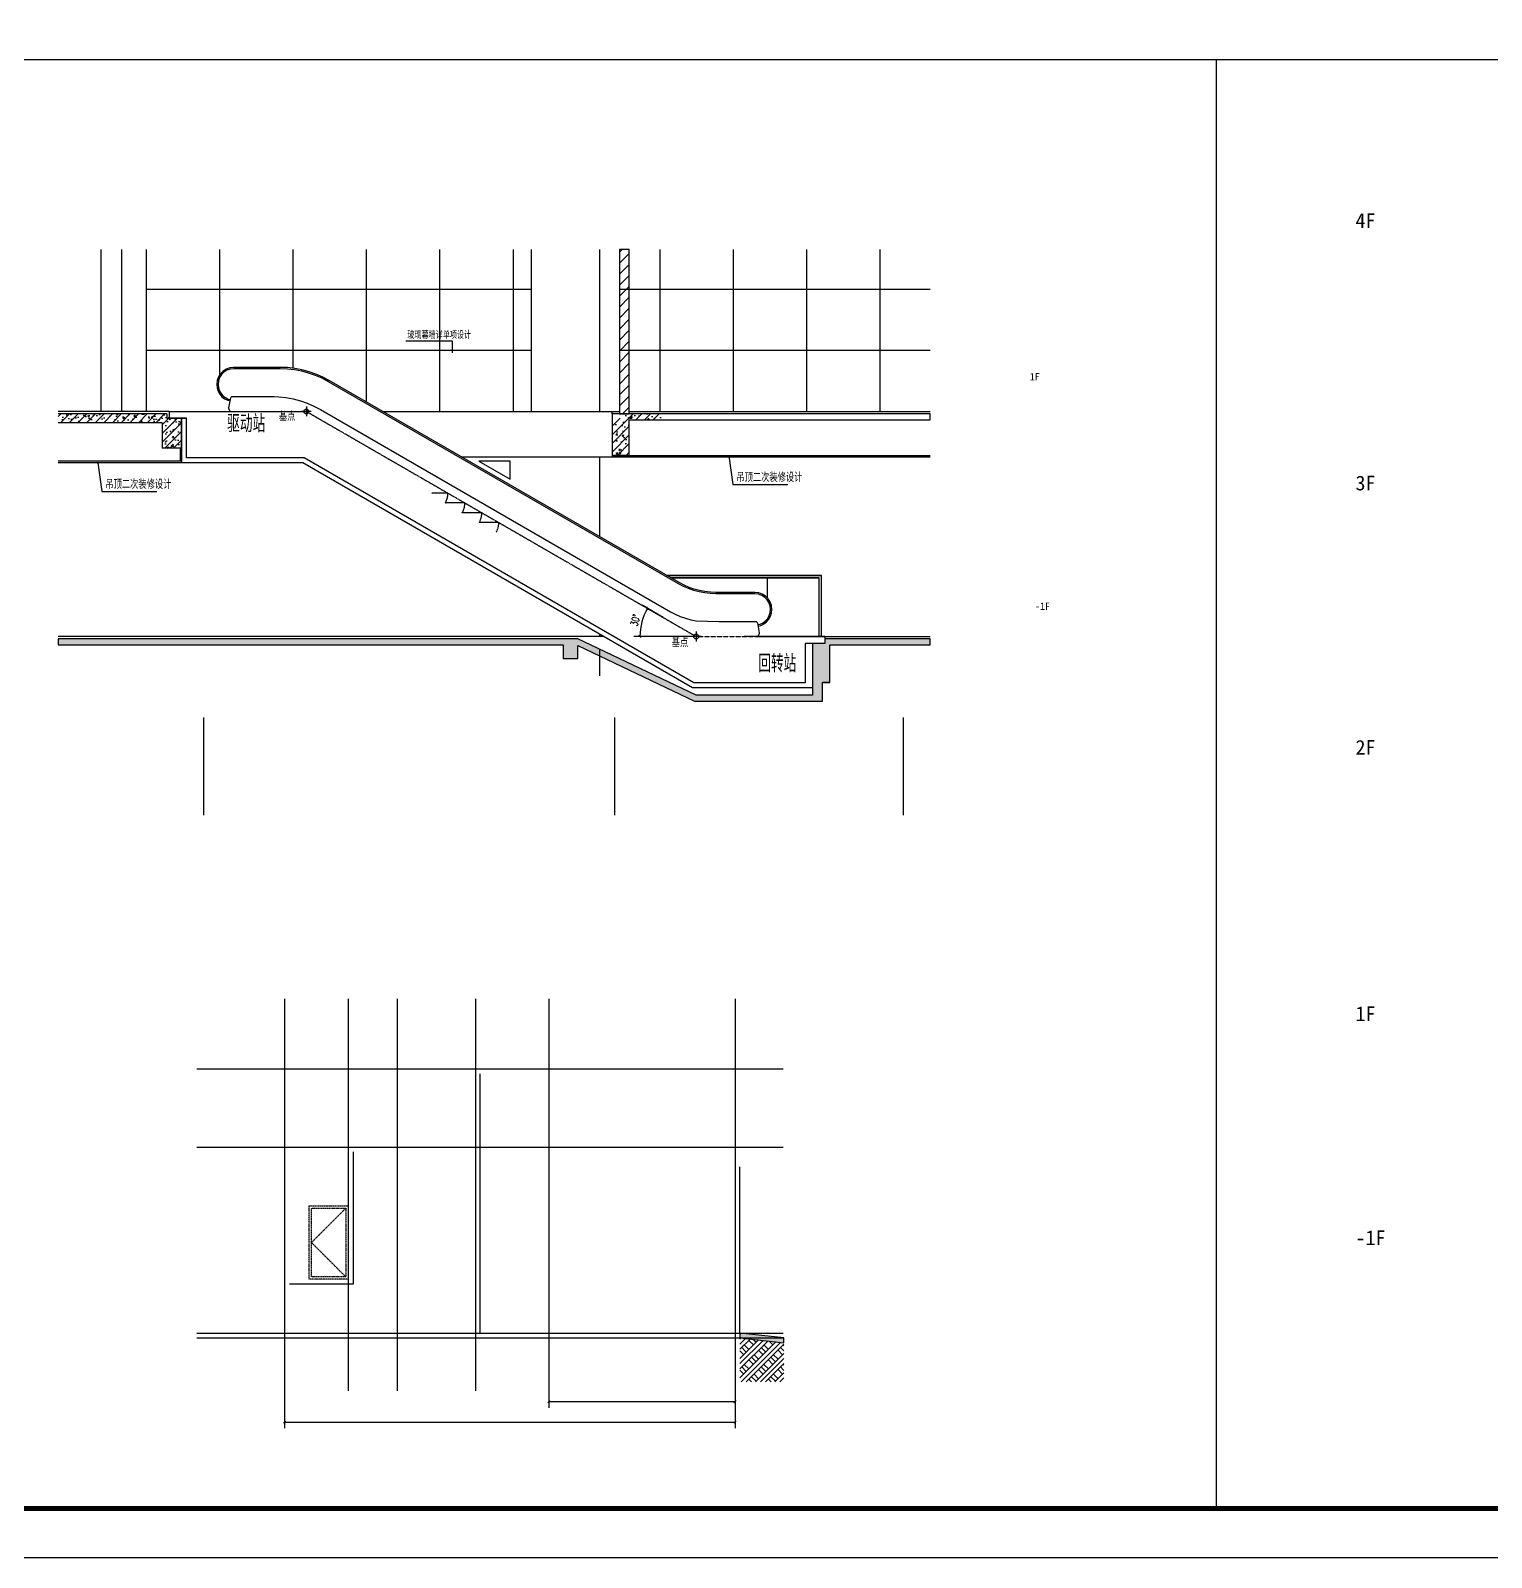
# Model space of a CAD drawing. Extents: x -737978 to 768813, y -372247 to 1140308.
# Drawn here: x -33395 to -3534, y -268610 to -237404 of the extents above; entities that cross this region are included whole.
import ezdxf

# ---------------------------------------------------------------- set-up
doc = ezdxf.new("R2010")
doc.units = 0
doc.header["$LTSCALE"] = 10
doc.header["$MEASUREMENT"] = 0
for name, pattern in [('DASH', [0.35, 0.25, -0.1]), ('DASHED2', [0.375, 0.25, -0.125]), ('DOTE', [2.42, 2, -0.2, 0.02, -0.2]), ('HIDDEN2', [4.7625, 3.175, -1.5875])]:
    doc.linetypes.add(name, pattern=pattern)
doc.layers.get('0').update_dxf_attribs({"linetype": 'CONTINUOUS'})
doc.layers.get('Defpoints').update_dxf_attribs({"linetype": 'CONTINUOUS'})
for name, color, linetype in [('$0$$0$ANNO-TEXT', 33, 'CONTINUOUS'), ('$1$G-GRID-DIMS', 123, 'CONTINUOUS'), ('A-HRAL', 104, 'CONTINUOUS'), ('A-OVER', 23, 'CONTINUOUS'), ('A-STRS', 2, 'CONTINUOUS'), ('A-SURF', 6, 'CONTINUOUS'), ('A-WALL', 41, 'CONTINUOUS'), ('AXIS', 3, 'CONTINUOUS'), ('C-B', 7, 'CONTINUOUS'), ('DIM_LEAD', 3, 'CONTINUOUS'), ('DOTE', 1, 'DOTE'), ('G-ANNO-DIMS', 3, 'CONTINUOUS'), ('G-ANNO-INDX', 42, 'CONTINUOUS'), ('G-ANNO-NOTE', 3, 'CONTINUOUS'), ('G-ANNO-TEXT', 33, 'CONTINUOUS'), ('PUB_DIM', 3, 'CONTINUOUS'), ('PUB_TITLE', 4, 'CONTINUOUS'), ('自动扶梯', 113, 'CONTINUOUS')]:
    doc.layers.add(name, color=color, linetype=linetype)
doc.styles.add('$2$_TCH_DIM_T3', font='SIMPLEX', dxfattribs={"width": 0.705882, "bigfont": 'GBCBIG'})
doc.styles.add('_TCH_DIM', font='SIMPLEX.shx', dxfattribs={"width": 0.8, "bigfont": 'GBCBIG.shx'})
doc.styles.add('_TCH_DYN', font='')
doc.styles.get("Standard").update_dxf_attribs({"font": 'GBENOR', "bigfont": 'GBCBIG'})
doc.styles.get('_TCH_DYN').set_extended_font_data('SimSun')
doc.dimstyles.new('$2$_TCH_ARCH&&50', dxfattribs={"dimtxt": 148.75, "dimasz": 50, "dimexe": 125, "dimexo": 150, "dimgap": 63.125, "dimtad": 1, "dimdec": 0, "dimzin": 0, "dimdsep": 46, "dimtxsty": '$2$_TCH_DIM_T3', "dimblk": '$2$_ArchTick', "dimcen": 0.09, "dimclrt": 7, "dimazin": 0, "dimtfac": 1, "dimtdec": 0, "dimtix": 1, "dimtmove": 2, "dimatfit": 3, "dimfxl": 1, "dimtolj": 1, "dimtzin": 0, "dimarcsym": 0})
pattern_1 = [(45, (229800.93, -42410.44), (-88.388348, 88.388348), []), (50, (229800.93, -42410.44), (358.6301, -31.37607), [37.5, -412.5]), (355, (229800.93, -42410.44), (-69.37567, 376.09607), [30, -330]), (100.4514, (229830.8, -42413.05), (289.2547, 344.71977), [31.8701, -350.57106]), (46.1842, (229800.93, -42310.44), (533.6205, -82.7595), [56.25, -618.75]), (96.6356, (229845.4, -42317.33), (467.33135, 487.0589), [47.8051, -525.8565]), (351.1842, (229800.93, -42310.44), (467.331, 487.0593), [45, -495]), (21, (229850.93, -42335.44), (298.45353, -201.30945), [37.5, -412.5]), (326, (229850.93, -42335.44), (121.65767, 362.57502), [30, -330]), (71.4514, (229875.8, -42352.2), (420.1113, 161.26525), [31.8701, -350.57106]), (37.5, (229800.93, -42410.44), (6.07993, 166.446927), [0, -326, 0, -335, 0, -331.25]), (7.5, (229800.93, -42410.44), (131.53477, 197.20586), [0, -191, 0, -318.5, 0, -126.25]), (327.5, (229689.43, -42410.44), (266.91122, -11.277436), [0, -125, 0, -390, 0, -517.5]), (317.5, (229639.43, -42410.44), (291.59308, 50.05249), [0, -162.5, 0, -259, 0, -367.5])]

# ---------------------------------------------------------------- blocks, each defined once
blk = doc.blocks.new('$0$$0$A$C7835405D')
at = {"layer": '$0$$0$ANNO-TEXT'}
for p, q in [((-50, 50), (150, 50)), ((50, 150), (50, -50))]:
    blk.add_line(p, q, dxfattribs=at)
blk.add_circle((50, 50), 50, dxfattribs=at)
blk = doc.blocks.new('$2$_ArchTick')
at = {"color": 0, "linetype": 'ByBlock', "const_width": 0.4}
blk.add_lwpolyline([(-0.5, -0.5), (0.5, 0.5)], dxfattribs=at)
blk = doc.blocks.new('*D79')
at = {"layer": '$1$G-GRID-DIMS', "color": 0, "lineweight": -2, "transparency": 16777216}
for p, q in [((-20467, -249398), (-20894, -249151)), ((-20571, -249788), (-21065, -249788))]:
    blk.add_line(p, q, dxfattribs=at)
blk.add_arc((-19790, -249788), 1149, 150, 180, dxfattribs=at)
at = {"layer": 'Defpoints', "color": 0, "transparency": 16777216}
for p in [(-20870, -249395), (-20337, -249473), (-20421, -249788), (-19790, -249788)]:
    blk.add_point(p, dxfattribs=at)
at = {"layer": '$1$G-GRID-DIMS', "color": 0, "lineweight": -2, "transparency": 16777216, "xscale": 50, "yscale": 50, "zscale": 50}
for p, rotation in [((-20786, -249213), 59.99999999994154), ((-20940, -249788), 269.9999999999303)]:
    blk.add_blockref('$2$_ArchTick', p, dxfattribs=dict(at, rotation=rotation))
at = {"layer": '$1$G-GRID-DIMS', "color": 7, "transparency": 16777216, "insert": (-21033, -249455), "char_height": 148.8, "attachment_point": 5, "rotation": 75, "style": '$2$_TCH_DIM_T3'}
blk.add_mtext('\\A1;30%%d', dxfattribs=at)
blk = doc.blocks.new('_ArchTick')
at = {"color": 0, "linetype": 'ByBlock', "const_width": 0.4}
blk.add_lwpolyline([(-0.5, -0.5), (0.5, 0.5)], dxfattribs=at)

msp = doc.modelspace()

# ---------------------------------------------------------------- hatches: boundary and pattern name
h = msp.add_hatch()
h.set_pattern_fill('钢筋混凝土', color=256, scale=50)
h.set_pattern_definition(pattern_1)
h.paths.add_polyline_path([(-30706.3, -245418.1), (-31295.3, -245418.1), (-31295.3, -245238.1), (-30556.3, -245238.1), (-30556.3, -245283.1), (-30556.3, -245328.1), (-30306.3, -245328.1), (-30306.3, -245633.1), (-30306.3, -245938.1), (-30706.3, -245938.1), (-30706.3, -245678.1)])
h.paths.add_polyline_path([(-32831.3, -245418.1), (-32831.3, -245238.1), (-31295.3, -245238.1), (-31295.3, -245418.1)])
h = msp.add_hatch()
h.set_pattern_fill('钢筋混凝土', color=256, scale=50)
h.set_pattern_definition([(45, (-100661.76, -246508.15), (-88.38835, 88.38835), []), (50, (-100661.76, -246508.15), (358.6301, -31.3761), [37.5, -412.5]), (355, (-100661.76, -246508.15), (-69.3757, 376.096), [30, -330]), (100.4514, (-100631.88, -246510.76), (289.2547, 344.7198), [31.8701, -350.571]), (46.1842, (-100661.76, -246408.15), (533.6205, -82.7595), [56.25, -618.75]), (96.6356, (-100617.3, -246415.05), (467.3314, 487.059), [47.805, -525.8565]), (351.1842, (-100661.76, -246408.15), (467.331, 487.0593), [45, -495]), (21, (-100611.76, -246433.15), (298.4535, -201.3094), [37.5, -412.5]), (326, (-100611.76, -246433.15), (121.6577, 362.575), [30, -330]), (71.4514, (-100586.9, -246449.93), (420.1113, 161.2652), [31.8701, -350.571]), (37.5, (-100661.76, -246508.15), (6.07993, 166.44693), [0, -326, 0, -335, 0, -331.25]), (7.5, (-100661.76, -246508.15), (131.53477, 197.20586), [0, -191, 0, -318.5, 0, -126.25]), (327.5, (-100773.26, -246508.15), (266.91122, -11.27744), [0, -125, 0, -390, 0, -517.5]), (317.5, (-100823.26, -246508.15), (291.5931, 50.0525), [0, -162.5, 0, -259, 0, -367.5])])
h.paths.add_polyline_path([(-21507.1, -246088.1), (-21157.1, -246088.1), (-21157.1, -245358.1), (-20507.4, -245358.1), (-20507.4, -245238.1), (-21257.1, -245238.1), (-21257.1, -245328.1), (-21507.1, -245328.1)])
h = msp.add_hatch()
h.set_pattern_fill('钢筋混凝土', color=256, scale=50)
h.set_pattern_definition(pattern_1)
h.paths.add_polyline_path([(-17060.1, -249958.1), (-15004.8, -249958.1), (-15004.8, -249838.1), (-17160.1, -249838.1), (-17160.1, -249928.1), (-17410.1, -249928.1), (-17410.1, -250988.1), (-19790.1, -250988.1), (-22210.1, -249838.1), (-32831.3, -249838.1), (-32831.3, -249958.1), (-22510.1, -249958.1), (-22510.1, -250238.1), (-22210.1, -250238.1), (-22210.1, -249974.7), (-19820.5, -251108.1), (-17210.1, -251108.1), (-17210.1, -250728.1), (-17060.1, -250728.1)])
msp.add_hatch(color=256).paths.add_polyline_path([(-17994.7, -264223.2), (-17994.7, -264123.2), (-18894.7, -264023.2), (-18894.7, -264123.2)])
at = {"layer": 'C-B'}
h = msp.add_hatch(dxfattribs=at)
h.set_pattern_fill('ANSI31', color=256, scale=100)
h.set_pattern_definition([(45, (230700.93, -42410.44), (-112.2532, 112.2532), [])])
h.paths.add_polyline_path([(-21357.1, -245238.1), (-21157.1, -245238.1), (-21157.1, -241877.6), (-21357.1, -241877.6)])
h = msp.add_hatch(dxfattribs=at)
h.set_pattern_fill('夯实土壤', color=8, scale=50)
h.set_pattern_definition([(45, (59, 0), (-198.697, 198.697), []), (45, (164, 0), (-198.697, 198.697), []), (45, (269, 0), (-198.697, 198.697), []), (135, (59, 0), (-198.697, -198.697), [132.5, -148.5]), (135, (111.5, 52.5), (-198.697, -198.697), [132.5, -148.5]), (135, (164, 105), (-198.697, -198.697), [132.5, -148.5])])
h.paths.add_polyline_path([(-17994.7, -265023.2), (-17994.7, -264223.2), (-18894.7, -264123.2), (-18894.7, -265023.2)])

# ---------------------------------------------------------------- linework, layer by layer
at = {"linetype": 'DASH', "ltscale": 0.8}
for p, q in [((-24863.4, -246858.9, 0), (-25202.6, -246858.9, 0)), ((-24517, -247058.9, 0), (-24917, -247058.9, 0)), ((-24170.6, -247258.9, 0), (-24570.6, -247258.9, 0)), ((-23824.2, -247458.9, 0), (-24224.2, -247458.9, 0))]:
    msp.add_line(p, q, dxfattribs=at)
for points in [[(-91125.1, -237998.1), (43873.8, -237998.1)], [(-9160.4, -237998.1), (-9160.4, -267609.7)], [(-23157.1, -245188.1), (-23157.1, -241877.6)], [(-21757.1, -245188.1), (-21757.1, -241877.6)], [(-21757.1, -247751.5), (-21757.1, -246118.1)], [(-21757.1, -249788.1), (-21757.1, -249743.6)], [(-21757.1, -250593.3), (-21757.1, -250053.4)], [(-18894.7, -264023.2), (-18894.7, -260623.2)]]:
    msp.add_lwpolyline(points)
at = {"elevation": 0}
for points in [[(-30306.3, -245938.1), (-30306.3, -246238.1), (-32831.3, -246238.1)], [(-30336.3, -245938.1), (-30336.3, -246208.1), (-32831.3, -246208.1)], [(-30306.3, -245938.1), (-30336.3, -245938.1)], [(-21507.1, -246088.1), (-21507.1, -246118.1), (-15004.8, -246118.1)], [(-21477.1, -246088.1), (-21477.1, -246088.1), (-15004.8, -246088.1)], [(-17060.1, -249958.1), (-15004.8, -249958.1)]]:
    msp.add_lwpolyline(points, dxfattribs=at)
at = {"linetype": 'DASH', "ltscale": 0.8, "elevation": 0}
for points in [[(-24863.4, -246858.9, -0.1315829), (-24917, -247058.9, -0.5054153)], [(-24517, -247058.9, -0.1315829), (-24570.6, -247258.9, -0.5054153)], [(-24170.6, -247258.9, -0.1315829), (-24224.2, -247458.9, -0.5054153)], [(-23824.2, -247458.9, -0.1315829), (-23877.8, -247658.9, -0.5054153)]]:
    msp.add_lwpolyline(points, format="xyb", dxfattribs=at)
at = {"color": 8}
for points in [[(-24202.4, -264023.2), (-24202.4, -258723.2)], [(-20302.4, -260223.2), (-19094.7, -260223.2)], [(-26802.4, -260323.2), (-26802.4, -263023.2), (-28102.4, -263023.2)]]:
    msp.add_lwpolyline(points, dxfattribs=at)
at = {"color": 8, "linetype": 'DASHED2'}
for points in [[(-27702.4, -262923.2), (-27702.4, -261423.2), (-26902.4, -261423.2), (-26902.4, -262923.2)], [(-27652.4, -262873.2), (-27652.4, -261473.2), (-26952.4, -261473.2), (-26952.4, -262873.2)]]:
    msp.add_lwpolyline(points, close=True, dxfattribs=at)
msp.add_lwpolyline([(-26952.4, -261473.2), (-27652.4, -262173.2), (-26952.4, -262873.2)], dxfattribs=at)
msp.add_lwpolyline([(-17994.7, -264223.2), (-17994.7, -264123.2), (-18894.7, -264023.2), (-18894.7, -264123.2)], close=True)
at = {"layer": 'A-HRAL'}
for p, q in [((-31026.8, -245188.1), (-31026.8, -241877.6)), ((-29526.8, -244436.8), (-29526.8, -241877.6)), ((-28026.8, -244306.5), (-28026.8, -241877.6)), ((-26526.8, -244997.6), (-26526.8, -241877.6)), ((-25026.8, -245188.1), (-25026.8, -241877.6)), ((-23526.8, -245188.1), (-23526.8, -241877.6)), ((-20526.8, -245188.1), (-20526.8, -241877.6)), ((-19026.8, -245188.1), (-19026.8, -241877.6)), ((-17526.8, -245188.1), (-17526.8, -241877.6)), ((-16026.8, -245188.1), (-16026.8, -241877.6)), ((-31026.8, -242688.1, 0), (-23157.1, -242688.1, 0)), ((-21357.1, -242688.1, 0), (-15004.8, -242688.1, 0)), ((-31026.8, -243938.1), (-23157.1, -243938.1)), ((-21357.1, -243938.1), (-15004.8, -243938.1)), ((-20394.7, -248538.1), (-17225.8, -248538.1)), ((-17225.8, -248538.1), (-20394.7, -248538.1)), ((-20308.1, -248588.1), (-17275.8, -248588.1)), ((-17275.8, -248588.1), (-20308.1, -248588.1)), ((-18330.3, -249005.4), (-18330.3, -248588.1)), ((-17275.8, -249788.1, 0), (-17275.8, -248588.1, 0)), ((-17225.8, -249788.1, 0), (-17225.8, -248538.1, 0))]:
    msp.add_line(p, q, dxfattribs=at)
at = {"layer": 'A-OVER', "linetype": 'DASH'}
for p, q in [((-29314, -245188.1, 0), (-27757.1, -245188.1, 0)), ((-27757.1, -245188.4, 0), (-19790.1, -249788.1, 0)), ((-19790.1, -249788.1, 0), (-18526.1, -249788.1, 0))]:
    msp.add_line(p, q, dxfattribs=at)
at = {"layer": 'A-OVER'}
msp.add_line((-26196.7, -245188.1), (-21357.1, -245188.1), dxfattribs=at)
msp.add_lwpolyline([(-24586, -246118.1), (-15004.8, -246118.1)], dxfattribs=at)
at = {"layer": 'A-OVER', "linetype": 'HIDDEN2', "ltscale": 0.1, "elevation": 0}
msp.add_lwpolyline([(-19790.1, -249788.1), (-20939.5, -249788.1)], dxfattribs=at)
at = {"layer": 'A-STRS'}
for p, q in [((-29394.6, -244322), (-29460.2, -244363.2)), ((-29321.5, -244296.4), (-29394.6, -244322)), ((-29315.2, -244323.9), (-29382.4, -244347.4)), ((-29244.5, -244287.9), (-29321.5, -244296.4)), ((-29243, -244315.9), (-29315.2, -244323.9)), ((-28291.1, -244287.9), (-29244.5, -244287.9)), ((-28291.6, -244315.9), (-29243, -244315.9)), ((-28144.5, -244321.4), (-28292.4, -244315.9)), ((-28142.4, -244293.5), (-28291.9, -244287.9)), ((-27997.9, -244337.9), (-28144.5, -244321.4)), ((-27993.8, -244310.2), (-28142.4, -244293.5)), ((-27853, -244365.4), (-27997.9, -244337.9)), ((-27846.8, -244338), (-27993.8, -244310.2)), ((-27702.3, -244376.8), (-27846.8, -244338)), ((-29581.8, -244556.7), (-29590.5, -244635.2)), ((-29590.5, -244635.2), (-29583.3, -244706.5)), ((-29556.2, -244483.6), (-29581.8, -244556.7)), ((-29554.3, -244562.9), (-29562.3, -244635.3)), ((-29562.3, -244635.3), (-29555.8, -244700.8)), ((-29515, -244418), (-29556.2, -244483.6)), ((-29530.8, -244495.8), (-29554.3, -244562.9)), ((-29492.9, -244435.5), (-29530.8, -244495.8)), ((-29460.2, -244363.2), (-29515, -244418)), ((-29442.6, -244385.2), (-29492.9, -244435.5)), ((-29382.4, -244347.4), (-29442.6, -244385.2)), ((-27710.6, -244403.5), (-27853, -244365.4)), ((-27571.4, -244452.3), (-27710.6, -244403.5)), ((-27561.1, -244426.2), (-27702.3, -244376.8)), ((-27436.2, -244511.2), (-27571.4, -244452.3)), ((-27424, -244486), (-27561.1, -244426.2)), ((-27305.3, -244580.4), (-27436.2, -244511.2)), ((-27291.8, -244555.9), (-27424, -244486)), ((-20150.4, -248711.5, 0), (-27305.3, -244580.4, 0)), ((-20136.9, -248687, 0), (-27291.8, -244555.9, 0)), ((-29583.3, -244706.5), (-29562.4, -244773.2)), ((-29562.4, -244773.2), (-29528.5, -244834.4)), ((-29555.8, -244700.8), (-29536.5, -244762.1)), ((-29536.5, -244762.1), (-29505.4, -244818.3)), ((-29528.5, -244834.4), (-29483, -244887.4)), ((-29505.4, -244818.3), (-29463.6, -244867.1)), ((-29483, -244887.4), (-29427.7, -244930.3)), ((-29463.6, -244867.1), (-29412.8, -244906.4)), ((-29427.7, -244930.3), (-29365, -244961.2)), ((-29412.8, -244906.4), (-29355.2, -244934.8)), ((-29365, -244961.2), (-29315.2, -244974)), ((-29355.2, -244934.8), (-29308.2, -244946.9)), ((-29340.6, -245115.3), (-29300.6, -244907.5)), ((-29300.6, -244907.5), (-29297.5, -244898.7)), ((-29297.5, -244898.7), (-29290.7, -244889.3)), ((-29290.7, -244889.3), (-29279.2, -244884.2)), ((-29279.2, -244884.2), (-29271.2, -244883.1)), ((-29271.2, -244883.1), (-28416.9, -244883.1)), ((-28416.9, -244883.1), (-28322.2, -244888.7)), ((-28322.2, -244888.7), (-28322.8, -244888.8)), ((-28322.8, -244888.8), (-28173.8, -244905.5)), ((-28173.8, -244905.5), (-28026.5, -244933.4)), ((-28026.5, -244933.4), (-27880.4, -244972.6)), ((-30556.3, -245328.1, 0), (-30556.3, -245188.1, 0)), ((-30556.3, -245188.1, 0), (-27757.1, -245188.1, 0)), ((-29340.8, -245117.4), (-29340.6, -245115.3)), ((-29340.7, -245120.7), (-29340.8, -245117.4)), ((-29339.3, -245125.9), (-29340.7, -245120.7)), ((-29314, -245188.1), (-29339.3, -245125.9)), ((-27880.4, -244972.6), (-27741.4, -245021.2)), ((-27741.4, -245021.2), (-27602.7, -245081.7)), ((-27602.7, -245081.7), (-27470.2, -245151.8)), ((-27470.2, -245151.8, 0), (-20316.4, -249282.2, 0)), ((-30206.3, -245328.1, 0), (-30556.3, -245328.1, 0)), ((-30306.3, -246238.1, 0), (-30306.3, -245328.1, 0)), ((-30206.3, -246138.1, 0), (-30206.3, -245328.1, 0)), ((-27801.7, -246138.1), (-30206.3, -246138.1, 0)), ((-19834.6, -250738.1, 0), (-27801.7, -246138.1, 0)), ((-27828.5, -246238.1), (-30306.3, -246238.1, 0)), ((-19861.4, -250838.1, 0), (-27828.5, -246238.1, 0)), ((-20037.7, -248739.4, 0), (-20136.9, -248687, 0)), ((-20049.9, -248764.6, 0), (-20150.4, -248711.5, 0)), ((-19945.2, -248810.3, 0), (-20049.9, -248764.6, 0)), ((-19934.9, -248784.2, 0), (-20037.7, -248739.4, 0)), ((-19837.3, -248848, 0), (-19945.2, -248810.3, 0)), ((-19829.1, -248821.3, 0), (-19934.9, -248784.2, 0)), ((-19727, -248877.6, 0), (-19837.3, -248848, 0)), ((-19720.7, -248850.3, 0), (-19829.1, -248821.3, 0)), ((-19614.7, -248898.9, 0), (-19727, -248877.6, 0)), ((-19610.5, -248871.1, 0), (-19720.7, -248850.3, 0)), ((-19501.2, -248911.6, 0), (-19614.7, -248898.9, 0)), ((-19499.1, -248883.7, 0), (-19610.5, -248871.1, 0)), ((-19387.5, -248915.9, 0), (-19501.2, -248911.6, 0)), ((-19387, -248887.9, 0), (-19499.1, -248883.7, 0)), ((-18589.7, -248915.9, 0), (-19387.5, -248915.9, 0)), ((-18588.1, -248887.9, 0), (-19387, -248887.9, 0)), ((-18517.4, -248923.9, 0), (-18589.7, -248915.9, 0)), ((-18511.2, -248896.4, 0), (-18588.1, -248887.9, 0)), ((-18450.3, -248947.4, 0), (-18517.4, -248923.9, 0)), ((-18438, -248922, 0), (-18511.2, -248896.4, 0)), ((-18390, -248985.2, 0), (-18450.3, -248947.4, 0)), ((-18372.5, -248963.2, 0), (-18438, -248922, 0)), ((-18339.7, -249035.5, 0), (-18390, -248985.2, 0)), ((-18317.7, -249018, 0), (-18372.5, -248963.2, 0)), ((-18276.5, -249083.6, 0), (-18317.7, -249018, 0)), ((-20316.4, -249282.2, 0), (-20217.3, -249334.6, 0)), ((-18301.9, -249095.8, 0), (-18339.7, -249035.5, 0)), ((-18278.4, -249162.9, 0), (-18301.9, -249095.8, 0)), ((-18296.2, -249361.4, 0), (-18276.9, -249300, 0)), ((-18270.4, -249234.9, 0), (-18278.4, -249162.9, 0)), ((-18276.9, -249300, 0), (-18270.4, -249234.9, 0)), ((-18250.9, -249156.7, 0), (-18276.5, -249083.6, 0)), ((-18270.4, -249372.6, 0), (-18249.3, -249305.7, 0)), ((-18242.2, -249234.7, 0), (-18250.9, -249156.7, 0)), ((-18249.3, -249305.7, 0), (-18242.2, -249234.7, 0)), ((-20217.3, -249334.6, 0), (-20114.4, -249379.5, 0)), ((-20114.4, -249379.5, 0), (-20008.6, -249416.5, 0)), ((-20008.6, -249416.5, 0), (-19900.2, -249445.5, 0)), ((-19900.2, -249445.5, 0), (-19790, -249466.4, 0)), ((-19790, -249466.4, 0), (-19328.9, -249479, 0)), ((-19328.9, -249479, 0), (-19216.8, -249483.1, 0)), ((-19216.8, -249483.1, 0), (-18626.8, -249483.1, 0)), ((-18626.8, -249483.1, 0), (-18569, -249483.1, 0)), ((-18569, -249483.1, 0), (-18560.9, -249484.2, 0)), ((-18560.9, -249484.2, 0), (-18553.2, -249487.6, 0)), ((-18553.2, -249487.6, 0), (-18546.8, -249492.9, 0)), ((-18546.8, -249492.9, 0), (-18542.7, -249498.7, 0)), ((-18542.7, -249498.7, 0), (-18539.5, -249507.4, 0)), ((-18539.5, -249507.4, 0), (-18499.6, -249715.3, 0)), ((-18531.8, -249547.8, 0), (-18478.3, -249534.1, 0)), ((-18524.9, -249574.9, 0), (-18468.5, -249560.5, 0)), ((-18478.3, -249534.1, 0), (-18420.4, -249505.9, 0)), ((-18468.5, -249560.5, 0), (-18405.6, -249529.8, 0)), ((-18420.4, -249505.9, 0), (-18369.5, -249466.5, 0)), ((-18405.6, -249529.8, 0), (-18350.1, -249486.9, 0)), ((-18369.5, -249466.5, 0), (-18327.5, -249417.7, 0)), ((-18350.1, -249486.9, 0), (-18304.4, -249433.8, 0)), ((-18327.5, -249417.7, 0), (-18296.2, -249361.4, 0)), ((-18304.4, -249433.8, 0), (-18270.4, -249372.6, 0)), ((-18500.8, -249725.9, 0), (-18526.1, -249788.1, 0)), ((-18526.1, -249788.1, 0), (-17160.1, -249788.1, 0)), ((-18499.5, -249720.7, 0), (-18500.8, -249725.9, 0)), ((-18499.6, -249715.3, 0), (-18499.6, -249715.3, 0)), ((-18499.6, -249715.3, 0), (-18499.4, -249717.4, 0)), ((-18499.4, -249717.4, 0), (-18499.5, -249720.7, 0)), ((-18499.4, -249717.4, 0), (-18499.4, -249717.4, 0)), ((-17160.1, -249928.1, 0), (-17560.1, -249928.1, 0)), ((-17560.1, -249928.1, 0), (-17560.1, -250738.1, 0)), ((-17160.1, -249788.1, 0), (-17160.1, -249928.1, 0)), ((-17410.1, -250838.1, 0), (-19861.4, -250838.1, 0)), ((-17560.1, -250738.1, 0), (-19834.6, -250738.1, 0))]:
    msp.add_line(p, q, dxfattribs=at)
at = {"layer": 'A-SURF'}
for p, q in [((-30556.3, -245188.1, 0), (-32831.3, -245188.1, 0)), ((-21507.1, -245188.1), (-21357.1, -245188.1, 0)), ((-21157.1, -245188.1, 0), (-15004.8, -245188.1, 0)), ((-21680, -249788.1, 0), (-32831.3, -249788.1, 0)), ((-17160.1, -249788.1, 0), (-18810.6, -249788.1, 0)), ((-17160.1, -249788.1, 0), (-15004.8, -249788.1, 0))]:
    msp.add_line(p, q, dxfattribs=at)
at = {"layer": 'A-SURF', "elevation": 0}
msp.add_lwpolyline([(-21507.1, -245238.1), (-21507.1, -245188.1)], dxfattribs=at)
at = {"layer": 'A-WALL'}
for p, q in [((-30606.3, -245238.1, 0), (-32831.3, -245238.1, 0)), ((-30606.3, -245238.1, 0), (-30606.3, -245328.1, 0)), ((-30706.3, -245418.1, 0), (-32831.3, -245418.1, 0)), ((-30706.3, -245418.1, 0), (-30706.3, -245938.1, 0)), ((-30606.3, -245328.1, 0), (-30206.3, -245328.1, 0)), ((-30306.3, -245328.1, 0), (-30306.3, -245938.1, 0)), ((-21157.1, -246088.1), (-21157.1, -245358.1)), ((-30306.3, -245938.1, 0), (-30706.3, -245938.1, 0)), ((-21157.1, -246088.1), (-21507.1, -246088.1)), ((-17060.1, -250728.1, 0), (-17060.1, -249958.1, 0)), ((-17060.1, -250728.1, 0), (-17210.1, -250728.1, 0))]:
    msp.add_line(p, q, dxfattribs=at)
at = {"layer": 'A-WALL', "elevation": 0}
msp.add_lwpolyline([(-21157.1, -245358.1), (-15004.8, -245358.1), (-15004.8, -245238.1), (-21507.1, -245238.1), (-21507.1, -245328.1), (-21507.1, -245328.1), (-21507.1, -246088.1)], dxfattribs=at)
msp.add_lwpolyline([(-17060.1, -249958.1), (-15004.8, -249958.1), (-15004.8, -249838.1), (-17160.1, -249838.1), (-17160.1, -249928.1), (-17410.1, -249928.1), (-17410.1, -250988.1), (-19790.1, -250988.1), (-22210.1, -249838.1), (-32831.3, -249838.1), (-32831.3, -249958.1), (-22510.1, -249958.1), (-22510.1, -250238.1), (-22210.1, -250238.1), (-22210.1, -249974.7), (-19820.5, -251108.1), (-17210.1, -251108.1), (-17210.1, -250728.1), (-17060.1, -250728.1)], close=True, dxfattribs=at)
at = {"layer": 'AXIS'}
for p, q in [((-29857.1, -251442.5, 0), (-29857.1, -253442.5, 0)), ((-21457.1, -251442.5, 0), (-21457.1, -253442.5, 0)), ((-15557.1, -251442.5, 0), (-15557.1, -253442.5, 0))]:
    msp.add_line(p, q, dxfattribs=at)
at = {"layer": 'C-B'}
for points in [[(-31957.1, -241877.6), (-31957.1, -245188.1)], [(-31532.9, -241877.6), (-31532.9, -245188.1)]]:
    msp.add_lwpolyline(points, dxfattribs=at)
msp.add_lwpolyline([(-21357.1, -245238.1), (-21157.1, -245238.1), (-21157.1, -241877.6), (-21357.1, -241877.6)], close=True, dxfattribs=at)
at = {"layer": 'DOTE'}
for points in [[(-28202.4, -257195), (-28202.4, -265201.3)], [(-26902.4, -257195), (-26902.4, -265201.3)], [(-25902.4, -257195), (-25902.4, -265201.3)], [(-24302.4, -257195), (-24302.4, -265201.3)], [(-22802.4, -257195), (-22802.4, -265201.3)], [(-18994.7, -257195), (-18994.7, -265201.3)], [(-29994.8, -258623.2), (-18013.1, -258623.2)], [(-29994.8, -260223.2), (-18013.1, -260223.2)], [(-29994.8, -264023.2), (-18013.1, -264023.2)], [(-29994.8, -264123.2), (-18013.1, -264123.2)]]:
    msp.add_lwpolyline(points, dxfattribs=at)
at = {"layer": 'G-ANNO-DIMS'}
for p, q in [((-24769.1, -243749.1, 0), (-25721.3, -243749.1, 0)), ((-24769.1, -243988.1, 0), (-24769.1, -243749.1, 0))]:
    msp.add_line(p, q, dxfattribs=at)
at = {"layer": 'G-ANNO-INDX'}
for p, q in [((-19119.2, -246096.3, 0), (-19042.5, -246680.3, 0)), ((-32016.4, -246238.1, 0), (-31939.8, -246822.1, 0)), ((-31939.8, -246822.1, 0), (-30815.9, -246822.1, 0)), ((-19042.5, -246680.3, 0), (-17918.7, -246680.3, 0))]:
    msp.add_line(p, q, dxfattribs=at)
at = {"layer": 'G-ANNO-INDX', "elevation": 0}
for points in [[(-28422.9, -245454.3, 0, 0, 0), (-27961.7, -245454.3, 0, 0, 0), (-27848.6, -245307.1, 40, 0, 0), (-27757.1, -245188.1, 0, 0, 0)], [(-20308.8, -250080.5, 0, 0, 0), (-20014.8, -250080.5, 0, 0, 0), (-19881.5, -249907.1, 40, 0, 0), (-19790.1, -249788.1, 0, 0, 0)]]:
    msp.add_lwpolyline(points, format="xyseb", dxfattribs=at)
at = {"layer": 'G-ANNO-INDX', "const_width": 20, "elevation": 0}
for points in [[(-19125.8, -246086.4, -1), (-19122.7, -246106.2, -1)], [(-32023.1, -246228.3, -1), (-32019.9, -246248, -1)]]:
    msp.add_lwpolyline(points, format="xyb", close=True, dxfattribs=at)
at = {"layer": 'PUB_DIM'}
for p, q in [((-28202.4, -265173.2), (-28202.4, -265967.6)), ((-22802.4, -265172.4), (-22802.4, -265549.8)), ((-18994.7, -265172.4), (-18994.7, -265549.8)), ((-18994.7, -265173.2), (-18994.7, -265967.6)), ((-22802.4, -265424.8), (-18994.7, -265424.8)), ((-28202.4, -265842.6), (-18994.7, -265842.6))]:
    msp.add_line(p, q, dxfattribs=at)
at = {"layer": 'PUB_TITLE'}
msp.add_lwpolyline([(-93625.1, -268609.7), (53474.9, -268609.7), (53474.9, -209209.7), (-93625.1, -209209.7)], close=True, dxfattribs=at)
at = {"layer": 'PUB_TITLE', "const_width": 100}
msp.add_lwpolyline([(-91125.1, -267609.7), (52474.9, -267609.7), (52474.9, -210209.7), (-91125.1, -210209.7)], close=True, dxfattribs=at)
at = {"layer": '自动扶梯', "ltscale": 0.5, "elevation": 0}
msp.add_lwpolyline([(-23592.8, -246204.3), (-24232.8, -246204.3), (-23592.8, -246573.8), (-23592.8, -246204.3)], dxfattribs=at)

# ---------------------------------------------------------------- block references
at = {"rotation": 270.0000000000081}
for p in [(-27807.1, -245138.1, 0), (-19840.1, -249738.1, 0)]:
    msp.add_blockref('$0$$0$A$C7835405D', p, dxfattribs=at)
at = {"layer": 'PUB_DIM', "xscale": 50, "yscale": 50, "zscale": 50, "rotation": 180}
for p in [(-22802.4, -265424.8), (-28202.4, -265842.6)]:
    msp.add_blockref('_ArchTick', p, dxfattribs=at)
at = {"layer": 'PUB_DIM', "xscale": 50, "yscale": 50, "zscale": 50}
for p in [(-18994.7, -265424.8), (-18994.7, -265842.6)]:
    msp.add_blockref('_ArchTick', p, dxfattribs=at)

# ---------------------------------------------------------------- texts
at = {"layer": 'DIM_LEAD', "color": 0, "linetype": 'Continuous', "style": '_TCH_DYN'}
for s, height, p in [('4F', 300, (-6312.5, -241439)), ('1F', 150, (-12971.4, -244555.1, 0)), ('3F', 300, (-6312.5, -246801.8)), ('-1F', 150, (-12863.7, -249244.8, 0)), ('2F', 300, (-6312.5, -252203.1)), ('1F', 300, (-6312.5, -257647.9)), ('-1F', 300, (-6312.5, -262225.6))]:
    msp.add_text(s, height=height, dxfattribs=at).set_placement(p)
at = {"layer": 'G-ANNO-NOTE', "style": '_TCH_DIM'}
for s, height, p in [('玻璃幕墙详单项设计', 144.68, (-25692.2, -243704.1, 0)), ('基点', 168.79, (-28318.9, -245378.8, 0)), ('吊顶二次装修设计', 168.79, (-18969, -246627.8, 0)), ('吊顶二次装修设计', 168.79, (-31866.3, -246769.6, 0))]:
    msp.add_text(s, height=height, dxfattribs=at).set_placement(p)
msp.add_text('基点', height=168.79, rotation=360, dxfattribs=at).set_placement((-20288.4, -250005, 0))
at = {"layer": 'G-ANNO-TEXT'}
for s, p in [('驱动站', (-29375.7, -245616.2)), ('回转站', (-18520.5, -250520.6, 0))]:
    msp.add_text(s, height=360, dxfattribs=at).set_placement(p)

# ---------------------------------------------------------------- dimensions: what is measured, and where the dimension line sits
at = {"layer": '$1$G-GRID-DIMS'}
dim = msp.add_angular_dim_3p(base=(-20870.2, -249395, 0), center=(-19790.1, -249788.1, 0), p1=(-20421.3, -249788.1, 0), p2=(-20336.7, -249472.6, 0), text='30%%d', dimstyle='$2$_TCH_ARCH&&50', dxfattribs=at)
dim.commit()
dim.dimension.update_dxf_attribs({"geometry": '*D79', "text_midpoint": (-21033.1, -249455.1, 0)})

doc.saveas('drawing.dxf')
